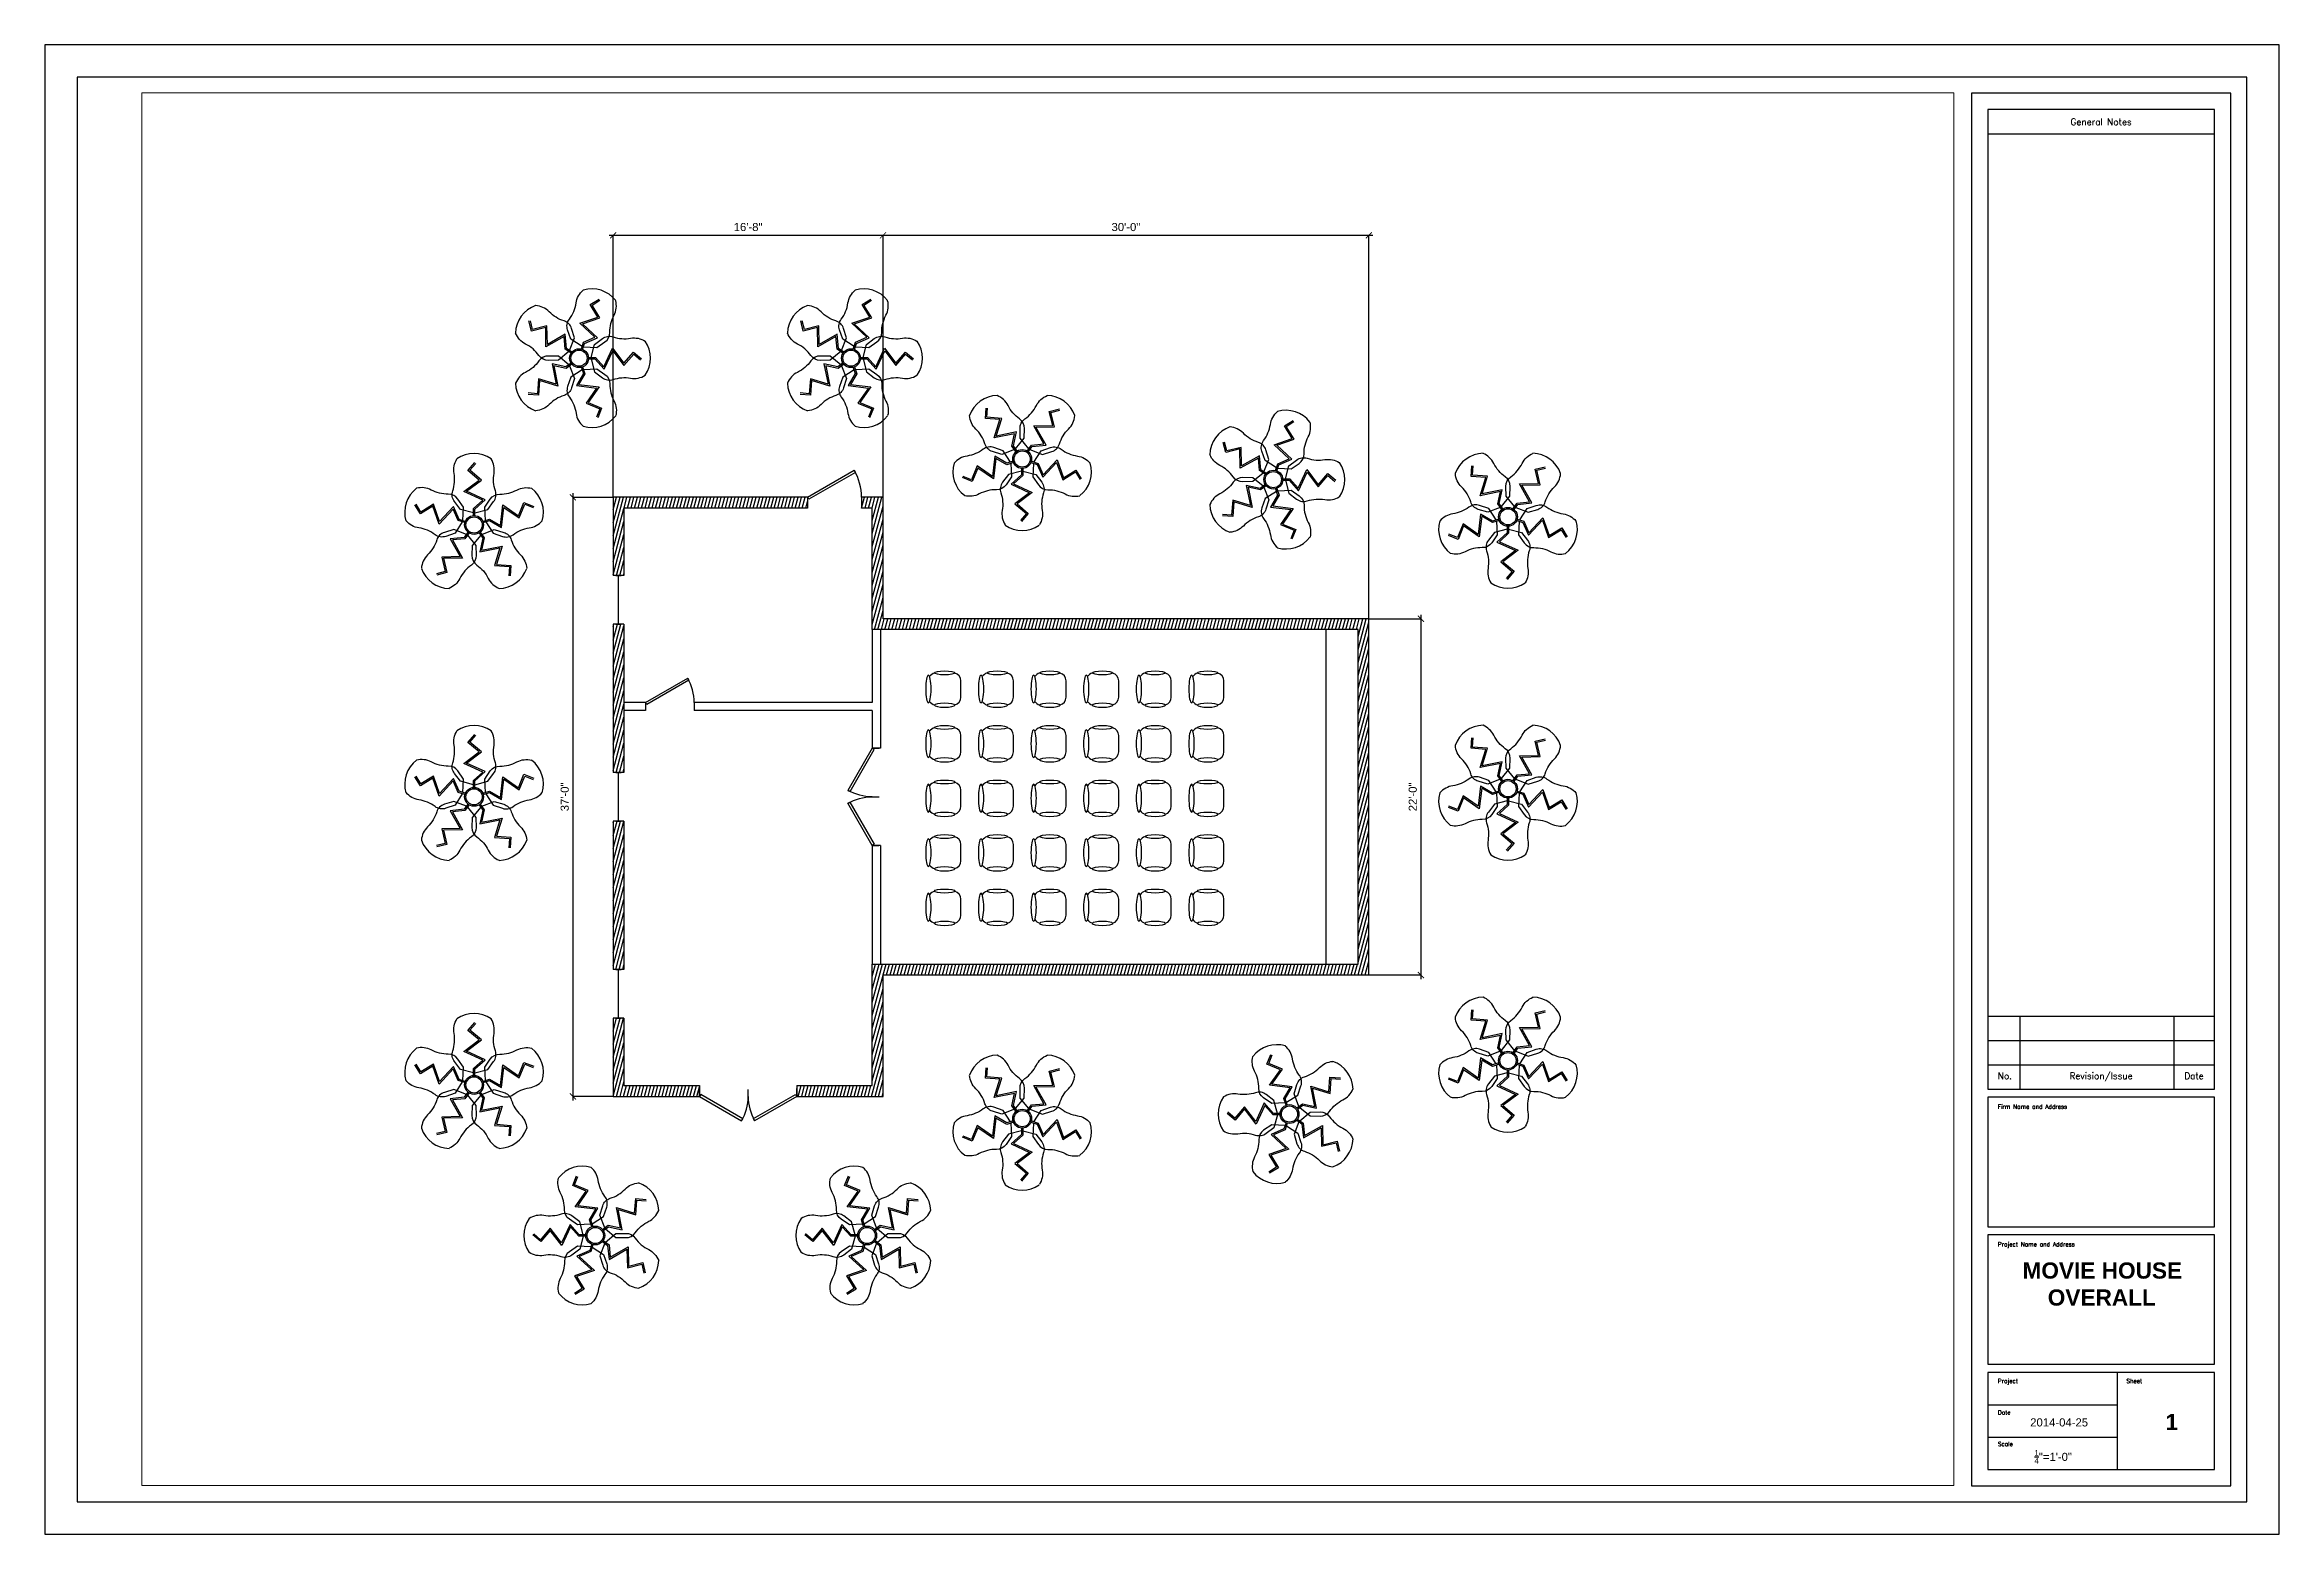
# Paper-space layout 'OVERALL' of a CAD drawing. Header units: inches. Extents: x 0 to 34.5, y 0 to 23.
# The model-space entities are those that its viewports show. They can reach past a viewport. Long polylines and large blocks are cut down to what shows.
import ezdxf
from ezdxf.enums import TextEntityAlignment as Align

# ---------------------------------------------------------------- set-up
doc = ezdxf.new("R2010")
doc.units = ezdxf.units.IN
doc.header["$LTSCALE"] = 48
doc.header["$MEASUREMENT"] = 0
for name, color, linetype in [('Chair', 6, 'Continuous'), ('Dimension', 7, 'Continuous'), ('Door', 2, 'Continuous'), ('Plant', 1, 'Continuous'), ('Text', 7, 'Continuous'), ('Title Block', 7, 'Continuous'), ('Viewport', 5, 'Continuous'), ('Wall-Exterior', 7, 'Continuous'), ('Wall-Hatch', 8, 'Continuous'), ('Wall-Interior', 5, 'Continuous'), ('Window', 30, 'Continuous')]:
    doc.layers.add(name, color=color, linetype=linetype)
doc.styles.add('Notes', font='arial.ttf', dxfattribs={"height": 0.125})
doc.styles.add('Roman', font='romans')
doc.styles.add('Title', font='arialbd.ttf', dxfattribs={"height": 0.25})
doc.dimstyles.new('Arch-Project', dxfattribs={"dimscale": 0, "dimtxt": 0.125, "dimasz": 0.09375, "dimexe": 0, "dimexo": 0, "dimgap": 0.0625, "dimtad": 1, "dimdec": 4, "dimzin": 3, "dimdsep": 46, "dimlunit": 4, "dimtxsty": 'Notes', "dimblk": 'ARCHTICK', "dimcen": 0.05875, "dimdle": 0.0625, "dimclrd": 256, "dimclre": 256, "dimclrt": 256, "dimazin": 0, "dimtfac": 0.75, "dimtdec": 4, "dimtmove": 0, "dimatfit": 3, "dimfxl": 0.0625, "dimfrac": 1, "dimtolj": 1, "dimtzin": 0, "dimlwd": -1, "dimlwe": -1, "dimarcsym": 0})

# ---------------------------------------------------------------- blocks, each defined once
blk = doc.blocks.new('Architectural Title Block')
for p, q in [((34.5, 23), (0, 23)), ((0, 23), (0, 0)), ((34.5, 0), (34.5, 23)), ((34, 22.5), (0.5, 22.5)), ((0.5, 22.5), (0.5, 0.5)), ((34, 0.5), (34, 22.5)), ((33.75, 22.25), (29.75, 22.25)), ((29.75, 22.25), (29.75, 0.75)), ((33.75, 0.75), (33.75, 22.25)), ((33.5, 22), (30, 22)), ((30, 22), (30, 6.875)), ((33.5, 6.875), (33.5, 22)), ((30, 21.625), (33.5, 21.625)), ((30, 8), (33.5, 8)), ((30.5, 6.875), (30.5, 8)), ((32.875, 6.875), (32.875, 8)), ((30, 7.625), (33.5, 7.625)), ((30, 7.25), (33.5, 7.25)), ((30, 6.875), (33.5, 6.875)), ((33.5, 6.75), (30, 6.75)), ((30, 6.75), (30, 4.75)), ((33.5, 4.75), (33.5, 6.75)), ((30, 4.75), (33.5, 4.75)), ((33.5, 4.625), (30, 4.625)), ((30, 4.625), (30, 2.625)), ((33.5, 2.625), (33.5, 4.625)), ((30, 2.625), (33.5, 2.625)), ((33.5, 2.5), (30, 2.5)), ((30, 2.5), (30, 1)), ((32, 1), (32, 2.5)), ((33.5, 1), (33.5, 2.5)), ((30, 2), (32, 2)), ((30, 1.5), (32, 1.5)), ((29.75, 0.75), (33.75, 0.75)), ((30, 1), (33.5, 1)), ((0.5, 0.5), (34, 0.5)), ((0, 0), (34.5, 0))]:
    blk.add_line(p, q)
at = {"style": 'Roman'}
for s, p in [('General Notes', (31.7483, 21.8078)), ('No.', (30.2636, 7.0784)), ('Revision/Issue', (31.7483, 7.0784)), ('Date', (33.1838, 7.0784))]:
    blk.add_text(s, height=0.1, dxfattribs=at).set_placement(p, align=Align.MIDDLE_CENTER)
for s, p in [('Firm Name and Address', (30.1554, 6.5711)), ('Project Name and Address', (30.1554, 4.4461)), ('Project', (30.1554, 2.3346)), ('Sheet', (32.1399, 2.3346)), ('Date', (30.1554, 1.8489)), ('Scale', (30.1554, 1.3632))]:
    blk.add_text(s, height=0.065, dxfattribs=at).set_placement(p)
at = {"color": 0, "style": 'Roman', "flags": 8}
for tag, p in [('FNAME', (-0.05, 6)), ('REVDATE', (-0.05, 3)), ('USER', (-0.05, 0))]:
    blk.add_attdef(tag, p, '', height=0.15, rotation=90, dxfattribs=at)
blk = doc.blocks.new('_ArchTick')
at = {"color": 0, "linetype": 'ByBlock', "const_width": 0.15}
blk.add_lwpolyline([(-0.5, -0.5), (0.5, 0.5)], dxfattribs=at)
blk = doc.blocks.new('*D23')
at = {"layer": 'Defpoints', "color": 0, "transparency": 16777216}
for p in [(8.776, 16.011), (8.155, 6.761), (8.776, 6.761)]:
    blk.add_point(p, dxfattribs=at)
at = {"layer": 'Dimension', "transparency": 16777216}
for p, q in [((8.155, 16.074), (8.155, 6.699)), ((8.776, 16.011), (8.155, 16.011)), ((8.776, 6.761), (8.155, 6.761))]:
    blk.add_line(p, q, dxfattribs=at)
at = {"layer": 'Dimension', "transparency": 16777216, "xscale": 0.09375, "yscale": 0.09375, "zscale": 0.09375}
for p, rotation in [((8.155, 16.011), 90), ((8.155, 6.761), 270)]:
    blk.add_blockref('_ArchTick', p, dxfattribs=dict(at, rotation=rotation))
at = {"layer": 'Dimension', "transparency": 16777216, "insert": (8.029, 11.386), "char_height": 0.125, "attachment_point": 5, "rotation": 90, "style": 'Notes'}
blk.add_mtext('\\A1;37\'-0"', dxfattribs=at)
blk = doc.blocks.new('*D24')
at = {"layer": 'Defpoints', "color": 0, "transparency": 16777216}
for p in [(12.943, 20.057), (8.776, 16.011), (12.943, 16.011)]:
    blk.add_point(p, dxfattribs=at)
at = {"layer": 'Dimension', "transparency": 16777216}
for p, q in [((8.714, 20.057), (13.006, 20.057)), ((8.776, 16.011), (8.776, 20.057)), ((12.943, 16.011), (12.943, 20.057))]:
    blk.add_line(p, q, dxfattribs=at)
at = {"layer": 'Dimension', "transparency": 16777216, "xscale": 0.09375, "yscale": 0.09375, "zscale": 0.09375, "rotation": 180}
blk.add_blockref('_ArchTick', (8.776, 20.057), dxfattribs=at)
at = {"layer": 'Dimension', "transparency": 16777216, "xscale": 0.09375, "yscale": 0.09375, "zscale": 0.09375}
blk.add_blockref('_ArchTick', (12.943, 20.057), dxfattribs=at)
at = {"layer": 'Dimension', "transparency": 16777216, "insert": (10.86, 20.184), "char_height": 0.125, "attachment_point": 5, "style": 'Notes'}
blk.add_mtext('\\A1;16\'-8"', dxfattribs=at)
blk = doc.blocks.new('*D25')
at = {"layer": 'Defpoints', "color": 0, "transparency": 16777216}
for p in [(20.443, 20.057), (12.943, 16.011), (20.443, 14.136)]:
    blk.add_point(p, dxfattribs=at)
at = {"layer": 'Dimension', "transparency": 16777216}
for p, q in [((12.881, 20.057), (20.506, 20.057)), ((12.943, 16.011), (12.943, 20.057)), ((20.443, 14.136), (20.443, 20.057))]:
    blk.add_line(p, q, dxfattribs=at)
at = {"layer": 'Dimension', "transparency": 16777216, "xscale": 0.09375, "yscale": 0.09375, "zscale": 0.09375, "rotation": 180}
blk.add_blockref('_ArchTick', (12.943, 20.057), dxfattribs=at)
at = {"layer": 'Dimension', "transparency": 16777216, "xscale": 0.09375, "yscale": 0.09375, "zscale": 0.09375}
blk.add_blockref('_ArchTick', (20.443, 20.057), dxfattribs=at)
at = {"layer": 'Dimension', "transparency": 16777216, "insert": (16.693, 20.184), "char_height": 0.125, "attachment_point": 5, "style": 'Notes'}
blk.add_mtext('\\A1;30\'-0"', dxfattribs=at)
blk = doc.blocks.new('*D26')
at = {"layer": 'Defpoints', "color": 0, "transparency": 16777216}
for p in [(20.443, 14.136), (20.443, 8.636), (21.248, 8.636)]:
    blk.add_point(p, dxfattribs=at)
at = {"layer": 'Dimension', "transparency": 16777216}
for p, q in [((21.248, 14.199), (21.248, 8.574)), ((20.443, 14.136), (21.248, 14.136)), ((20.443, 8.636), (21.248, 8.636))]:
    blk.add_line(p, q, dxfattribs=at)
at = {"layer": 'Dimension', "transparency": 16777216, "xscale": 0.09375, "yscale": 0.09375, "zscale": 0.09375}
for p, rotation in [((21.248, 14.136), 90), ((21.248, 8.636), 270)]:
    blk.add_blockref('_ArchTick', p, dxfattribs=dict(at, rotation=rotation))
at = {"layer": 'Dimension', "transparency": 16777216, "insert": (21.122, 11.386), "char_height": 0.125, "attachment_point": 5, "rotation": 90, "style": 'Notes'}
blk.add_mtext('\\A1;22\'-0"', dxfattribs=at)
blk = doc.blocks.new('*U12')
for p, q in [((0, 0), (0, -5)), ((40, 0), (40, -5))]:
    blk.add_line(p, q)
blk.add_lwpolyline([(0, 0), (34.6, 20), (35.5, 18.5), (0.9, -1.5)], close=True)
blk.add_arc((0, 0), 40, 0, 30)
blk = doc.blocks.new('*U13')
for p, q in [((0, 0), (0, -5)), ((36, 0), (36, -5))]:
    blk.add_line(p, q)
blk.add_lwpolyline([(0, 0), (31.2, 18), (32.1, 16.5), (0.9, -1.5)], close=True)
blk.add_arc((0, 0), 36, 0, 30)
blk = doc.blocks.new('*U15')
for p, q in [((0, 0), (0, 5)), ((36, 0), (36, 5))]:
    blk.add_line(p, q)
blk.add_lwpolyline([(0, 0), (31.2, -18), (32.1, -16.5), (0.9, 1.5)], close=True)
blk.add_arc((0, 0), 36, 330, 0)
blk = doc.blocks.new('*U14')
for p, q in [((0, 0), (0, -5)), ((36, 0), (36, -5))]:
    blk.add_line(p, q)
blk.add_lwpolyline([(0, 0), (31.2, 18), (32.1, 16.5), (0.9, -1.5)], close=True)
blk.add_arc((0, 0), 36, 0, 30)
blk = doc.blocks.new('Window - Imperial')
for p, q in [((0, 4), (0, 0)), ((0, 2), (36, 2)), ((36, 4), (36, 0))]:
    blk.add_line(p, q)
blk = doc.blocks.new('Chair')
for points in [[(-7.5, 11.8, 0.340834), (-12, 6), (-12, -6, 0.340834), (-7.5, -11.8)], [(11.1, 9.2, 0.191021), (7.5, 11.8)], [(7.5, -11.8, 0.191021), (11.1, -9.2, 0.191021)]]:
    blk.add_lwpolyline(points, format="xyb")
at = {"extrusion": (0, 0, -1)}
for centre, major_axis in [((0, 12), (7.59, 0)), ((12, 0), (0, 10.3))]:
    blk.add_ellipse(centre, major_axis=major_axis, ratio=0.193794, dxfattribs=at)
blk.add_ellipse((0, -12), major_axis=(7.59, 0), ratio=0.193794)
blk = doc.blocks.new('*U16')
at = {"layer": 'Chair', "rotation": 180}
blk.add_blockref('Chair', (1, 0), dxfattribs=at)
blk = doc.blocks.new('*U17')
at = {"layer": 'Chair', "color": 0, "linetype": 'ByBlock', "lineweight": -2, "transparency": 16777216}
for p in [(0, 161.7), (39, 161.7), (78, 161.7), (117, 161.7), (156, 161.7), (195, 161.7), (0, 121.2), (39, 121.2), (78, 121.2), (117, 121.2), (156, 121.2), (195, 121.2), (0, 80.8), (39, 80.8), (78, 80.8), (117, 80.8), (156, 80.8), (195, 80.8), (0, 40.4), (39, 40.4), (78, 40.4), (117, 40.4), (156, 40.4), (195, 40.4), (0, 0), (39, 0), (78, 0), (117, 0), (156, 0), (195, 0)]:
    blk.add_blockref('*U16', p, dxfattribs=at)
blk = doc.blocks.new('PLANT')
for points in [[(-0.5, 9), (-10.1, 11.5), (-14.5, 17.3, -0.249959), (-15.8, 25.2, 0.125166), (-14.8, 38.2, -0.182718), (-12.7, 48.9, -0.347713)], [(0.5, 9), (10.1, 11.5), (14.5, 17.3, 0.249959), (15.8, 25.2, -0.125166), (14.8, 38.2, 0.182718), (12.7, 48.9, 0.347713)], [(-8.4, 3.3), (-7.9, 13.2), (-12, 19.2, 0.249959), (-19.1, 22.8, -0.125166), (-31.8, 25.9, 0.182718), (-42.6, 27.2, 0.347713)], [(8.4, 3.3), (7.9, 13.2), (12, 19.2, -0.249959), (19.1, 22.8, 0.125166), (31.8, 25.9, -0.182718), (42.6, 27.2, -0.347713)], [(-8.7, 2.3), (-14.1, -6.1), (-21, -8.5, -0.249959), (-28.9, -7.2, 0.125166), (-40.9, -2.2, -0.182718), (-50.4, 3.1, -0.347713)], [(8.7, 2.3), (14.1, -6.1), (21, -8.5, 0.249959), (28.9, -7.2, -0.125166), (40.9, -2.2, 0.182718), (50.4, 3.1, 0.347713)], [(-5.7, -7), (-15, -3.4), (-22, -5.5, 0.249959), (-27.6, -11.1, -0.125166), (-34.4, -22.2, 0.182718), (-39, -32.1, 0.347713)], [(-4.9, -7.6), (1.4, -15.3), (1.6, -22.6, -0.249959), (-2, -29.7, 0.125166), (-10.5, -39.6, -0.182718), (-18.5, -47, -0.347713)], [(4.9, -7.6), (-1.4, -15.3), (-1.6, -22.6, 0.249959), (2, -29.7, -0.125166), (10.5, -39.6, 0.182718), (18.5, -47, 0.347713)], [(5.7, -7), (15, -3.4), (22, -5.5, -0.249959), (27.6, -11.1, 0.125166), (34.4, -22.2, -0.182718), (39, -32.1, -0.347713)]]:
    blk.add_lwpolyline(points, format="xyb")
for points in [[(-0.5, 7), (-0.5, 12.2), (6.4, 18.4), (-7.5, 24.8), (3.8, 33.3), (-4.5, 40.3), (0.5, 46.3)], [(0.5, 7), (0.5, 11.8), (8.2, 18.7), (-5.5, 25), (5.4, 33.3), (-3.1, 40.5), (1.3, 45.6)], [(6.5, 2.6), (11.5, 4.3), (19.5, -0.4), (21.3, 14.8), (32.9, 6.7), (37, 16.7), (44.2, 13.8)], [(-6.8, 1.7), (-11.8, 3.3), (-15.5, 11.8), (-25.9, 0.6), (-30.5, 13.9), (-39.8, 8.2), (-43.8, 14.8)], [(-6.5, 2.6), (-11, 4.1), (-15.2, 13.6), (-25.5, 2.5), (-30, 15.4), (-39.4, 9.6), (-43, 15.3)], [(6.8, 1.7), (11.4, 3.2), (20.3, -2), (22.1, 13), (33.3, 5.2), (37.5, 15.4), (43.8, 12.9)], [(-4.5, -5.4), (-7.3, -9.2), (-17.7, -10.3), (-10.2, -23.5), (-23.9, -23.8), (-21.3, -34.5), (-27.8, -36.1)], [(-3.7, -5.9), (-6.8, -10.2), (-16, -11.1), (-8.5, -24.5), (-22.7, -24.7), (-20.1, -35.3), (-27.6, -37.1)], [(3.7, -5.9), (6.5, -9.8), (4.3, -20), (19.2, -17), (15.2, -30.1), (26.3, -30.9), (25.8, -37.7)], [(4.5, -5.4), (7.6, -9.6), (5.6, -18.7), (20.7, -15.7), (16.5, -29.2), (27.3, -30), (26.8, -37.7)]]:
    blk.add_lwpolyline(points)
for radius in [7, 6]:
    blk.add_circle((0, 0), radius)
for centre, start, end in [((0, 30.5), 55.4816, 124.5184), ((-29, 9.4), 127.4816, 196.5184), ((29, 9.4), 343.4816, 52.5184), ((-17.9, -24.7), 199.4816, 268.5184), ((17.9, -24.7), 271.4816, 340.5184)]:
    blk.add_arc(centre, 22.4, start, end)

msp = doc.modelspace()

# ---------------------------------------------------------------- hatches: boundary and pattern name
at = {"layer": 'Wall-Hatch'}
h = msp.add_hatch(dxfattribs=at)
h.set_pattern_fill('ANSI31', color=256, scale=20, angle=30)
h.paths.add_polyline_path([(877.7, 464.3), (877.7, 406.3), (885.7, 406.3), (885.7, 456.3), (1021.7, 456.3), (1021.7, 464.3)])
h.paths.add_polyline_path([(1077.7, 464.3), (1061.7, 464.3), (1061.7, 456.3), (1069.7, 456.3), (1069.7, 366.3), (1429.7, 366.3), (1429.7, 118.3), (1069.7, 118.3), (1069.7, 28.3), (1013.7, 28.3), (1013.7, 20.3), (1077.7, 20.3), (1077.7, 110.3), (1437.7, 110.3), (1437.7, 374.3), (1077.7, 374.3)])
h.paths.add_polyline_path([(941.7, 20.3), (941.7, 28.3), (885.7, 28.3), (885.7, 78.3), (877.7, 78.3), (877.7, 20.3)])
h.paths.add_polyline_path([(877.7, 114.3), (885.7, 114.3), (885.7, 224.3), (877.7, 224.3)])
h.paths.add_polyline_path([(877.7, 260.3), (885.7, 260.3), (885.7, 370.3), (877.7, 370.3)])

# ---------------------------------------------------------------- linework, layer by layer
at = {"layer": 'Wall-Exterior'}
for p, q in [((877.7, 464.3), (877.7, 406.3)), ((1021.7, 464.3), (877.7, 464.3)), ((1021.7, 464.3), (1021.7, 456.3)), ((1077.7, 464.3), (1061.7, 464.3)), ((1061.7, 464.3), (1061.7, 456.3)), ((1077.7, 374.3), (1077.7, 464.3)), ((885.7, 456.3), (885.7, 406.3)), ((1021.7, 456.3), (885.7, 456.3)), ((1069.7, 456.3), (1061.7, 456.3)), ((1069.7, 366.3), (1069.7, 456.3)), ((885.7, 406.3), (877.7, 406.3)), ((885.7, 370.3), (877.7, 370.3)), ((877.7, 370.3), (877.7, 260.3)), ((885.7, 370.3), (885.7, 260.3)), ((1429.7, 366.3), (1069.7, 366.3)), ((1437.7, 374.3), (1077.7, 374.3)), ((1429.7, 118.3), (1429.7, 366.3)), ((1437.7, 110.3), (1437.7, 374.3)), ((885.7, 260.3), (877.7, 260.3)), ((885.7, 224.3), (877.7, 224.3)), ((877.7, 224.3), (877.7, 114.3)), ((885.7, 224.3), (885.7, 114.3)), ((1069.7, 28.3), (1069.7, 118.3)), ((1069.7, 118.3), (1429.7, 118.3)), ((885.7, 114.3), (877.7, 114.3)), ((1077.7, 20.3), (1077.7, 110.3)), ((1077.7, 110.3), (1437.7, 110.3)), ((885.7, 78.3), (877.7, 78.3)), ((877.7, 78.3), (877.7, 20.3)), ((885.7, 78.3), (885.7, 28.3)), ((877.7, 20.3), (941.7, 20.3)), ((885.7, 28.3), (941.7, 28.3)), ((941.7, 28.3), (941.7, 20.3)), ((1013.7, 28.3), (1013.7, 20.3)), ((1013.7, 28.3), (1069.7, 28.3)), ((1013.7, 20.3), (1077.7, 20.3))]:
    msp.add_line(p, q, dxfattribs=at)
at = {"layer": 'Wall-Interior'}
for p, q in [((1069.7, 366.3), (1069.7, 312.3)), ((1075.7, 366.3), (1075.7, 278.3)), ((1405.7, 366.3), (1405.7, 118.3)), ((901.7, 312.3), (885.7, 312.3)), ((901.7, 306.3), (885.7, 306.3)), ((901.7, 312.3), (901.7, 306.3)), ((1069.7, 312.3), (937.7, 312.3)), ((937.7, 312.3), (937.7, 306.3)), ((1069.7, 306.3), (937.7, 306.3)), ((1069.7, 306.3), (1069.7, 278.3)), ((1075.7, 278.3), (1069.7, 278.3)), ((1075.7, 206.3), (1069.7, 206.3)), ((1069.7, 206.3), (1069.7, 118.3)), ((1075.7, 206.3), (1075.7, 118.3))]:
    msp.add_line(p, q, dxfattribs=at)

# ---------------------------------------------------------------- block references
at = {"layer": 'Chair'}
msp.add_blockref('*U17', (1122.3, 160.5), dxfattribs=at)
at = {"layer": 'Door'}
for name, p in [('*U12', (1021.7, 464.3)), ('*U13', (901.7, 312.2)), ('*U15', (941.7, 20.2))]:
    msp.add_blockref(name, p, dxfattribs=at)
at = {"layer": 'Door', "xscale": -1}
for name, p, rotation in [('*U14', (1069.7, 278.3), 90), ('*U15', (1069.6, 206.3), 270)]:
    msp.add_blockref(name, p, dxfattribs=dict(at, rotation=rotation))
at = {"layer": 'Door', "rotation": 180}
msp.add_blockref('*U14', (1013.7, 20.3), dxfattribs=at)
at = {"layer": 'Plant'}
for p, rotation in [((852.4, 567.4), 270), ((1053.9, 567.4), 270), ((1180.8, 492.7), 180), ((1366.9, 477.4), 270), ((1540.8, 449.8), 180), ((1540.8, 248.3), 180), ((1540.8, 46.8), 180), ((1180.8, 3.8), 180), ((1378.9, 7.2), 90.00000000000001), ((864.4, -82.8), 90.00000000000001), ((1065.9, -82.8), 90.00000000000001)]:
    msp.add_blockref('PLANT', p, dxfattribs=dict(at, rotation=rotation))
for p in [(774.6, 443.8), (774.6, 242.3), (774.6, 28.8)]:
    msp.add_blockref('PLANT', p, dxfattribs=at)
at = {"layer": 'Window', "rotation": 90}
for p in [(883.7, 370.3), (883.7, 224.3), (883.7, 78.3)]:
    msp.add_blockref('Window - Imperial', p, dxfattribs=at)

psp = doc.layouts.new('OVERALL')

# ---------------------------------------------------------------- block references
at = {"layer": 'Title Block'}
psp.add_blockref('Architectural Title Block', (0, 0), dxfattribs=at)

# ---------------------------------------------------------------- texts
at = {"layer": 'Text', "attachment_point": 1}
for s, width, gutter_width, insert, char_height, style in [('\\pi0.3144;MOVIE HOUSE\\P\\pi0.70415;OVERALL', 3.051215221, 1.25, (30.2207816, 4.197902), 0.25, 'Title'), ('2014-04-25', 1.104716779, 0.625, (30.6539941, 1.7904317), 0.125, 'Notes'), ('\\pi0.19043;1', 0.490678857, 1.25, (32.5531514, 1.8588565), 0.25, 'Title'), ('\\A1;{\\H0.7x;\\S1/4;}"=1\'-0"', 1.104716779, 0.625, (30.7190256, 1.3009142), 0.125, 'Notes')]:
    psp.add_mtext_dynamic_manual_height_columns(s, width=width, gutter_width=gutter_width, heights=[0], dxfattribs=dict(at, insert=insert, char_height=char_height, style=style))

# ---------------------------------------------------------------- dimensions: what is measured, and where the dimension line sits
at = {"layer": 'Dimension'}
for base, p1, p2, override, picture, middle in [((12.9430735, 20.0573316), (8.7764069, 16.0110026), (12.9430735, 16.0110026), {"dimscale": 1, "dimlfac": -48}, '*D24', (10.8597402, 20.1836532)), ((20.4430735, 20.0573316), (12.9430735, 16.0110026), (20.4430735, 14.1360026), {"dimscale": 1, "dimlfac": -48, "dimtmove": 1}, '*D25', (16.6930735, 20.1836958))]:
    dim = psp.add_linear_dim(base=base, p1=p1, p2=p2, dimstyle='Arch-Project', override=override, dxfattribs=at)
    dim.commit()
    dim.dimension.update_dxf_attribs({"geometry": picture, "text_midpoint": middle})
for base, p1, p2, picture, middle in [((8.1554828, 6.7610026), (8.7764069, 16.0110026), (8.7764069, 6.7610026), '*D23', (8.0291186, 11.3860026)), ((21.248404, 8.6360026), (20.4430735, 14.1360026), (20.4430735, 8.6360026), '*D26', (21.1220824, 11.3860026))]:
    dim = psp.add_linear_dim(base=base, p1=p1, p2=p2, angle=90, dimstyle='Arch-Project', override={"dimscale": 1, "dimlfac": -48}, dxfattribs=at)
    dim.commit()
    dim.dimension.update_dxf_attribs({"geometry": picture, "text_midpoint": middle})

# ---------------------------------------------------------------- viewports
at = {"layer": 'Viewport'}
psp.add_viewport(center=(15.4877954, 11.5048746), size=(27.9755907, 21.499102476), view_center_point=(1199.8176062, 247.9741517), view_height=1031.956920415, dxfattribs=at)

doc.saveas('drawing.dxf')
